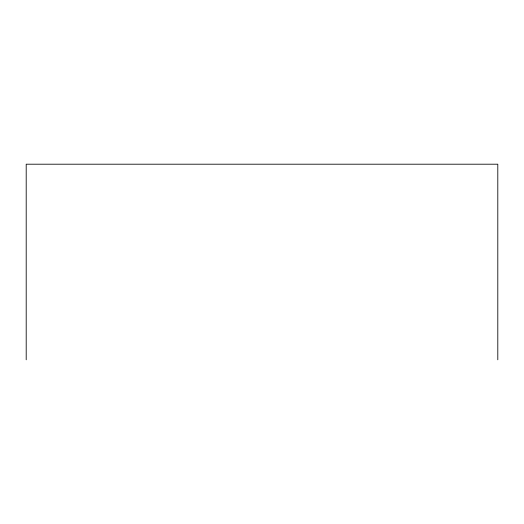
<?xml version="1.0" encoding="UTF-8"?>
<svg xmlns="http://www.w3.org/2000/svg" width="524" height="524" viewBox="0 0 524 524"><rect width="100%" height="100%" fill="white"/><g stroke="black" fill="none" stroke-linecap="round" stroke-linejoin="round"><path stroke-width="0.79" d="M497.8 359.798L497.8 164.202L26.2 164.202L26.2 359.798"/></g></svg>
